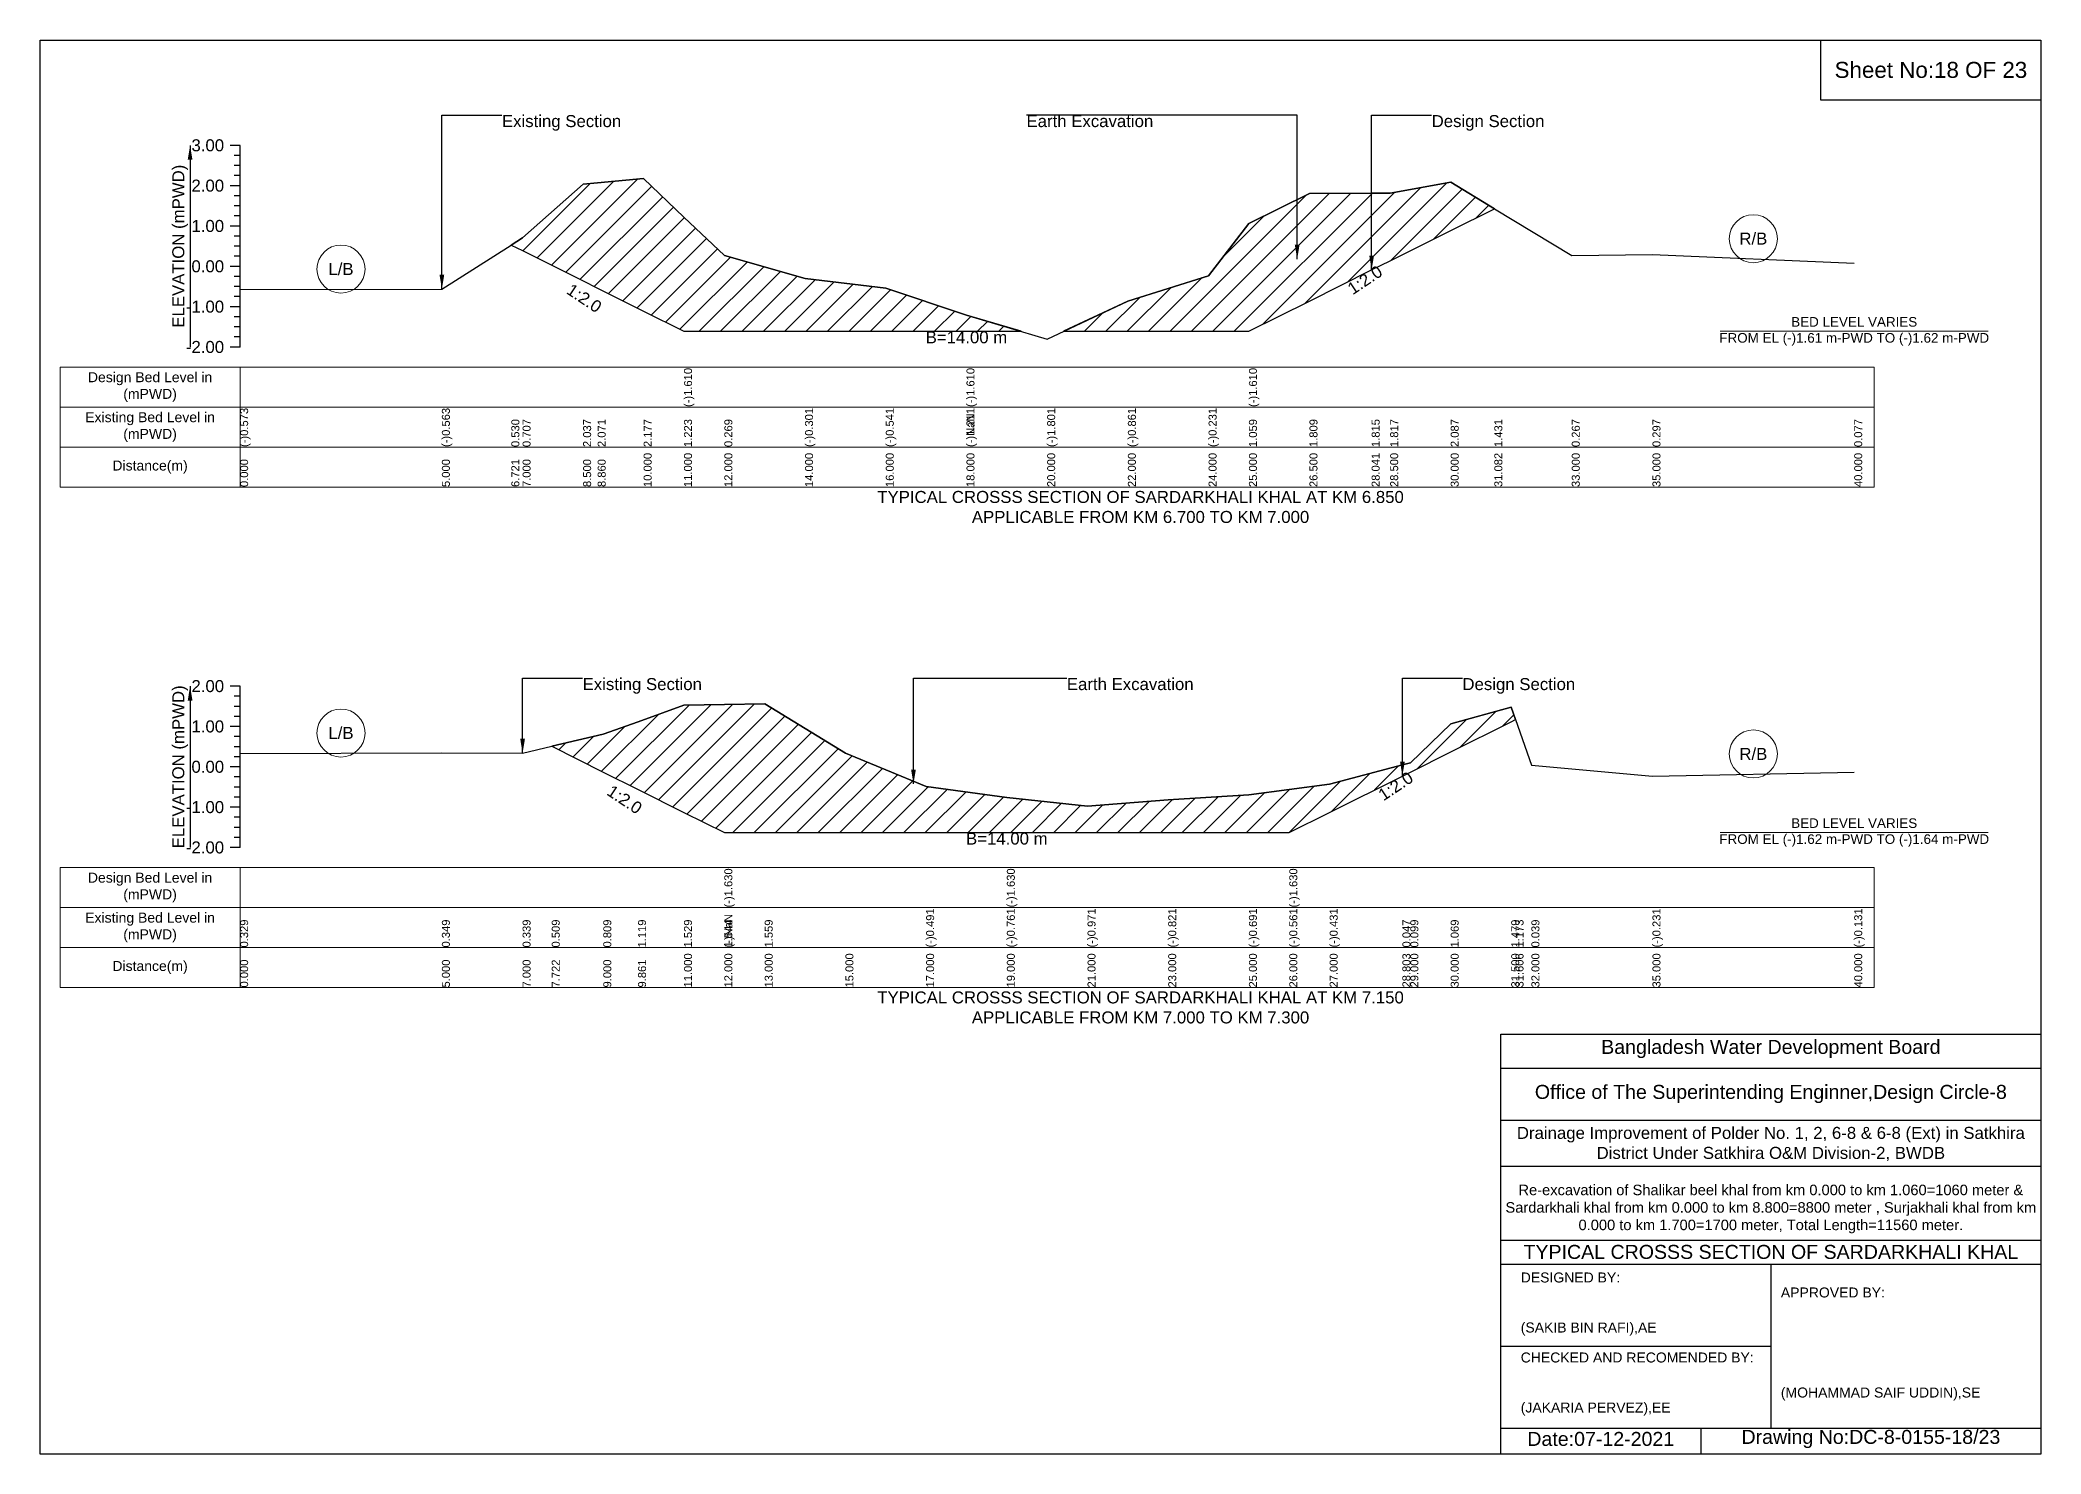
# Model space of a CAD drawing. Header units: inches. Extents: x 93000 to 506000, y -4242 to 0.
# Drawn here: x 270000 to 276000, y -4242 to 0 of the extents above; entities that cross this region are included whole.
import ezdxf

# ---------------------------------------------------------------- set-up
doc = ezdxf.new("R2010")
doc.units = ezdxf.units.IN
doc.header["$LTSCALE"] = 7
doc.header["$MEASUREMENT"] = 0
for name, color, linetype, lineweight in [('Cross section Data Border', 7, 'Continuous', 9), ('Cross Section Labels', 7, 'Continuous', 9), ('Existing_Bed_Level for Xsection', 7, 'Continuous', 25)]:
    doc.layers.add(name, color=color, linetype=linetype, lineweight=lineweight)
doc.styles.get("Standard").update_dxf_attribs({"font": 'arial.ttf'})
doc.dimstyles.get("Standard").update_dxf_attribs({"dimtxt": 0.18, "dimasz": 0.18, "dimexe": 0.18, "dimexo": 0.0625, "dimgap": 0.09, "dimtad": 0, "dimtih": 1, "dimtoh": 1, "dimdec": 4, "dimzin": 0, "dimdsep": 46, "dimtxsty": 'Standard', "dimcen": 0.09, "dimadec": 0, "dimazin": 0, "dimtfac": 1, "dimtdec": 4, "dimtofl": 0, "dimtmove": 0, "dimatfit": 3, "dimfxl": 1, "dimtolj": 1, "dimtzin": 0, "dimarcsym": 0})

msp = doc.modelspace()

# ---------------------------------------------------------------- hatches: boundary and pattern name
at = {"layer": 'Existing_Bed_Level for Xsection'}
h = msp.add_hatch(dxfattribs=at)
h.set_pattern_fill('ANSI31', color=256, scale=363, style=0)
h.paths.add_polyline_path([(271413.2, -615), (271447, -631.9), (271628.5, -722.6), (271672.1, -744.4), (271810, -813.4), (271931, -873.9), (272052, -873.9), (272294, -873.9), (272536, -873.9), (272778, -873.9), (272941.7, -873.9), (272778, -825.6), (272536, -744.5), (272294, -715.5), (272052, -646.5), (271931, -531.1), (271810, -415.7), (271672.1, -428.5), (271628.5, -432.6), (271447, -593.5)])
h = msp.add_hatch(dxfattribs=at)
h.set_pattern_fill('ANSI31', color=256, scale=363, style=0)
h.paths.add_polyline_path([(273069.2, -873.9), (273262, -873.9), (273504, -873.9), (273625, -873.9), (273806.5, -783.1), (273992.9, -689.9), (274048.5, -662.1), (274230, -571.4), (274360.9, -506), (274230, -426.6), (274048.5, -459.2), (273992.9, -459.4), (273806.5, -460.2), (273625, -550.9), (273504, -707), (273262, -783.3)])
h = msp.add_hatch(dxfattribs=at)
h.set_pattern_fill('ANSI31', color=256, scale=363, style=0)
h.paths.add_polyline_path([(271534.4, -2118.9), (271689, -2196.2), (271793.2, -2248.3), (271931, -2317.2), (272052, -2377.7), (272173, -2377.7), (272415, -2377.7), (272657, -2377.7), (272899, -2377.7), (273141, -2377.7), (273383, -2377.7), (273625, -2377.7), (273746, -2377.7), (273867, -2317.2), (274085.2, -2208.2), (274109, -2196.2), (274230, -2135.7), (274411.5, -2045), (274424.4, -2038.6), (274411.5, -2001.5), (274230, -2051.2), (274109, -2168.5), (274085.2, -2174.8), (273867, -2232.7), (273746, -2248.4), (273625, -2264.1), (273383, -2279.8), (273141, -2298), (272899, -2272.6), (272657, -2239.9), (272415, -2139.5), (272173, -1991.9), (272052, -1993.7), (271931, -1995.5), (271793.2, -2045.1), (271689, -2082.6)])

# ---------------------------------------------------------------- linework, layer by layer
for points in [[(270000, 0), (276000, 0), (276000, -4242), (270000, -4242)], [(275340, 0), (276000, 0), (276000, -180), (275340, -180)]]:
    msp.add_lwpolyline(points, close=True)
for points in [[(274380, -4242), (274380, -2982), (276000, -2982)], [(274380, -3084), (276000, -3084)], [(274380, -3240), (276000, -3240)], [(274380, -3378), (276000, -3378)], [(274380, -3600), (276000, -3600)], [(274380, -3672), (276000, -3672)], [(275190, -3672), (275190, -4164)], [(274380, -3918), (275190, -3918)], [(274380, -4164), (276000, -4164)], [(274980, -4164), (274980, -4242)]]:
    msp.add_lwpolyline(points)
at = {"layer": 'Cross section Data Border'}
for points in [[(270060, -981.1), (275500, -981.1), (275500, -1341.1), (270060, -1341.1)], [(270060, -2482.5), (275500, -2482.5), (275500, -2842.5), (270060, -2842.5)]]:
    msp.add_lwpolyline(points, close=True, dxfattribs=at)
for points in [[(270600, -981.1), (270600, -1341.1)], [(270060, -1101.1), (275500, -1101.1)], [(270060, -1221.1), (275500, -1221.1)], [(270600, -2482.5), (270600, -2842.5)], [(270060, -2602.5), (275500, -2602.5)], [(270060, -2722.5), (275500, -2722.5)]]:
    msp.add_lwpolyline(points, dxfattribs=at)
at = {"layer": 'Cross Section Labels'}
for points in [[(275038.1, -873.9), (275841.9, -873.9)], [(275038.1, -2377.7), (275841.9, -2377.7)]]:
    msp.add_lwpolyline(points, dxfattribs=at)
for centre in [(275137.5, -596), (270902.5, -687.3), (270902.5, -2079), (275137.5, -2141.9)]:
    msp.add_circle(centre, 72, dxfattribs=at)
at = {"layer": 'Existing_Bed_Level for Xsection'}
for points in [[(270600, -316.1), (270570, -316.1)], [(270600, -346.3), (270582, -346.3)], [(270600, -921.1), (270600, -800.1), (270600, -679.1), (270600, -558.1), (270600, -437.1), (270600, -316.1)], [(270600, -376.6), (270582, -376.6)], [(270600, -406.8), (270582, -406.8)], [(270600, -748.4), (271205, -747.2), (271413.2, -615), (271447, -593.5), (271628.5, -432.6), (271672.1, -428.5), (271810, -415.7), (271931, -531.1), (271931, -531.1), (272052, -646.5), (272294, -715.5), (272536, -744.5), (272778, -825.6), (272778, -825.6), (273020, -897), (273262, -783.3), (273504, -707), (273625, -550.9), (273625, -550.9), (273806.5, -460.2), (273992.9, -459.4), (274048.5, -459.2), (274230, -426.6), (274360.9, -506), (274593, -646.8), (274835, -643.1), (275440, -669.8)], [(270600, -437.1), (270570, -437.1)], [(270600, -467.3), (270582, -467.3)], [(270600, -497.6), (270582, -497.6)], [(270600, -527.8), (270582, -527.8)], [(270600, -558.1), (270570, -558.1)], [(270600, -588.3), (270582, -588.3)], [(270600, -618.6), (270582, -618.6)], [(270600, -648.8), (270582, -648.8)], [(270600, -679.1), (270570, -679.1)], [(270600, -709.3), (270582, -709.3)], [(270600, -739.6), (270582, -739.6)], [(270600, -769.8), (270582, -769.8)], [(270600, -800.1), (270570, -800.1)], [(270600, -830.3), (270582, -830.3)], [(270600, -860.6), (270582, -860.6)], [(270600, -890.8), (270582, -890.8)], [(270600, -921.1), (270570, -921.1)], [(270600, -1938.5), (270570, -1938.5)], [(270600, -1968.8), (270582, -1968.8)], [(270600, -2422.5), (270600, -2301.5), (270600, -2180.5), (270600, -2059.5), (270600, -1938.5)], [(270600, -1999), (270582, -1999)], [(270600, -2029.3), (270582, -2029.3)], [(270600, -2140.7), (271205, -2138.3), (271447, -2139.5), (271534.4, -2118.9), (271689, -2082.6), (271793.2, -2045.1), (271931, -1995.5), (272052, -1993.7), (272052, -1993.7), (272173, -1991.9), (272415, -2139.5), (272657, -2239.9), (272899, -2272.6), (272899, -2272.6), (273141, -2298), (273383, -2279.8), (273625, -2264.1), (273746, -2248.4), (273746, -2248.4), (273867, -2232.7), (274085.2, -2174.8), (274109, -2168.5), (274230, -2051.2), (274411.5, -2001.5), (274424.4, -2038.6), (274472, -2175.8), (274835, -2208.5), (275440, -2196.4)], [(270600, -2059.5), (270570, -2059.5)], [(270600, -2089.8), (270582, -2089.8)], [(270600, -2120), (270582, -2120)], [(270600, -2150.3), (270582, -2150.3)], [(270600, -2180.5), (270570, -2180.5)], [(270600, -2210.8), (270582, -2210.8)], [(270600, -2241), (270582, -2241)], [(270600, -2271.3), (270582, -2271.3)], [(270600, -2301.5), (270570, -2301.5)], [(270600, -2331.8), (270582, -2331.8)], [(270600, -2362), (270582, -2362)], [(270600, -2392.3), (270582, -2392.3)], [(270600, -2422.5), (270570, -2422.5)]]:
    msp.add_lwpolyline(points, dxfattribs=at)
for points in [[(271413.2, -615), (271447, -631.9), (271628.5, -722.6), (271672.1, -744.4), (271810, -813.4), (271931, -873.9), (271931, -873.9), (272052, -873.9), (272294, -873.9), (272536, -873.9), (272778, -873.9), (272778, -873.9), (272941.7, -873.9), (272778, -825.6), (272778, -825.6), (272536, -744.5), (272294, -715.5), (272052, -646.5), (271931, -531.1), (271931, -531.1), (271810, -415.7), (271672.1, -428.5), (271628.5, -432.6), (271447, -593.5)], [(273069.2, -873.9), (273262, -873.9), (273504, -873.9), (273625, -873.9), (273625, -873.9), (273806.5, -783.1), (273992.9, -689.9), (274048.5, -662.1), (274230, -571.4), (274360.9, -506), (274230, -426.6), (274048.5, -459.2), (273992.9, -459.4), (273806.5, -460.2), (273625, -550.9), (273625, -550.9), (273504, -707), (273262, -783.3)], [(271534.4, -2118.9), (271534.4, -2118.9), (271689, -2196.2), (271793.2, -2248.3), (271931, -2317.2), (272052, -2377.7), (272052, -2377.7), (272173, -2377.7), (272415, -2377.7), (272657, -2377.7), (272899, -2377.7), (272899, -2377.7), (273141, -2377.7), (273383, -2377.7), (273625, -2377.7), (273746, -2377.7), (273746, -2377.7), (273867, -2317.2), (274085.2, -2208.2), (274109, -2196.2), (274230, -2135.7), (274411.5, -2045), (274424.4, -2038.6), (274424.4, -2038.6), (274424.4, -2038.6), (274411.5, -2001.5), (274230, -2051.2), (274109, -2168.5), (274085.2, -2174.8), (273867, -2232.7), (273746, -2248.4), (273746, -2248.4), (273625, -2264.1), (273383, -2279.8), (273141, -2298), (272899, -2272.6), (272899, -2272.6), (272657, -2239.9), (272415, -2139.5), (272173, -1991.9), (272052, -1993.7), (272052, -1993.7), (271931, -1995.5), (271793.2, -2045.1), (271689, -2082.6), (271534.4, -2118.9)]]:
    msp.add_lwpolyline(points, close=True, dxfattribs=at)

# ---------------------------------------------------------------- texts
at = {"attachment_point": 5}
for s, insert, char_height in [('Sheet No:18 OF 23', (275670, -90), 48), ('Bangladesh Water Development Board', (275190, -3027), 42), ('Office of The Superintending Enginner,Design Circle-8', (275190, -3162), 42)]:
    msp.add_mtext(s, dxfattribs=dict(at, insert=insert, char_height=char_height))
for s, insert, char_height, width, attachment_point in [('Drainage Improvement of Polder No. 1, 2, 6-8 & 6-8 (Ext) in Satkhira District Under Satkhira O&M Division-2, BWDB', (275190, -3312), 36, 1680, 5), ('Re-excavation of Shalikar beel khal from km 0.000 to km 1.060=1060 meter & Sardarkhali khal from km 0.000 to km 8.800=8800 meter , Surjakhali khal from km 0.000 to km 1.700=1700 meter, Total Length=11560 meter.', (275190, -3507), 31.4683, 1620, 5), ('TYPICAL CROSSS SECTION OF SARDARKHALI KHAL', (275190, -3636), 42, 1680, 5), ('DESIGNED BY:^J^J^J(SAKIB BIN RAFI),AE', (274440, -3792), 30, 840, 4), ('APPROVED BY:^J^J^J^J^J^J(MOHAMMAD SAIF UDDIN),SE', (275220, -3912), 30, 840, 4), ('CHECKED AND RECOMENDED BY:^J^J^J(JAKARIA PERVEZ),EE', (274440, -4032), 30, 840, 4), ('Date:07-12-2021', (274680, -4197), 42, 840, 5), ('Drawing No:DC-8-0155-18/23', (275490, -4197), 42, 1320, 5)]:
    msp.add_mtext(s, dxfattribs=dict(insert=insert, char_height=char_height, width=width, attachment_point=attachment_point))
at = {"layer": 'Cross section Data Border', "char_height": 30, "width": 480, "attachment_point": 5}
for s, insert in [('Design Bed Level in (mPWD)', (270330, -1041.1)), ('Existing Bed Level in (mPWD)', (270330, -1161.1)), ('Distance(m)', (270330, -1281.1)), ('Design Bed Level in (mPWD)', (270330, -2542.5)), ('Existing Bed Level in (mPWD)', (270330, -2662.5)), ('Distance(m)', (270330, -2782.5))]:
    msp.add_mtext(s, dxfattribs=dict(at, insert=insert))
at = {"layer": 'Cross Section Labels'}
for s, insert, char_height, attachment_point in [('Existing Section', (271385, -225.3), 36, 1), ('Earth Excavation', (272958, -225.3), 36, 1), ('Design Section', (274172.9, -225.3), 36, 1), ('R/B', (275137.5, -596), 36, 5), ('L/B', (270902.5, -687.3), 36, 5), ('BED LEVEL VARIES ^JFROM EL (-)1.61 m-PWD TO (-)1.62 m-PWD', (275440, -873.9), 28.8, 5), ('B=14.00 m', (272778, -873.9), 36, 2), ('TYPICAL CROSSS SECTION OF SARDARKHALI KHAL AT KM 6.850^JAPPLICABLE FROM KM 6.700 TO KM 7.000', (273300, -1401.1), 36, 5), ('Existing Section', (271627, -1914.3), 36, 1), ('Earth Excavation', (273079, -1914.3), 36, 1), ('Design Section', (274265.2, -1914.3), 36, 1), ('L/B', (270902.5, -2079), 36, 5), ('R/B', (275137.5, -2141.9), 36, 5), ('BED LEVEL VARIES ^JFROM EL (-)1.62 m-PWD TO (-)1.64 m-PWD', (275440, -2377.7), 28.8, 5), ('B=14.00 m', (272899, -2377.7), 36, 2), ('TYPICAL CROSSS SECTION OF SARDARKHALI KHAL AT KM 7.150^JAPPLICABLE FROM KM 7.000 TO KM 7.300', (273300, -2902.5), 36, 5)]:
    msp.add_mtext(s, dxfattribs=dict(at, insert=insert, char_height=char_height, attachment_point=attachment_point))
at = {"layer": 'Cross Section Labels', "char_height": 36, "attachment_point": 2}
for insert, rotation in [((273962.7, -705), 33.69007), ((271641.9, -759.6), 326.30993), ((274054.9, -2223.3), 33.69007), ((271763, -2263.5), 326.30993)]:
    msp.add_mtext('1:2.0', dxfattribs=dict(at, insert=insert, rotation=rotation))
at = {"layer": 'Existing_Bed_Level for Xsection', "char_height": 36, "attachment_point": 6}
for s, insert in [('3.00', (270552, -316.1)), ('2.00', (270552, -437.1)), ('1.00', (270552, -558.1)), ('0.00', (270552, -679.1)), ('-1.00', (270552, -800.1)), ('-2.00', (270552, -921.1)), ('2.00', (270552, -1938.5)), ('1.00', (270552, -2059.5)), ('0.00', (270552, -2180.5)), ('-1.00', (270552, -2301.5)), ('-2.00', (270552, -2422.5))]:
    msp.add_mtext(s, dxfattribs=dict(at, insert=insert))
at = {"layer": 'Existing_Bed_Level for Xsection', "rotation": 90}
for s, insert, char_height, attachment_point in [('ELEVATION (mPWD)', (270420, -618.6), 36, 5), ('(-)1.610', (271931, -1101.1), 24, 1), ('(-)1.610', (272778, -1101.1), 24, 1), ('(-)1.610', (273625, -1101.1), 24, 1), ('(-)0.573', (270600, -1221.1), 24, 1), ('(-)0.563', (271205, -1221.1), 24, 1), ('0.530', (271413.2, -1221.1), 24, 1), ('0.707', (271447, -1221.1), 24, 1), ('2.037', (271628.5, -1221.1), 24, 1), ('2.071', (271672.1, -1221.1), 24, 1), ('2.177', (271810, -1221.1), 24, 1), ('1.223', (271931, -1221.1), 24, 1), ('1.223', (271931, -1221.1), 24, 1), ('1.223', (271931, -1221.1), 24, 1), ('0.269', (272052, -1221.1), 24, 1), ('(-)0.301', (272294, -1221.1), 24, 1), ('(-)0.541', (272536, -1221.1), 24, 1), ('(-)1.211', (272778, -1221.1), 24, 1), ('(-)1.211', (272778, -1221.1), 24, 1), ('(-)NaN', (272778, -1221.1), 24, 1), ('(-)1.801', (273020, -1221.1), 24, 1), ('(-)0.861', (273262, -1221.1), 24, 1), ('(-)0.231', (273504, -1221.1), 24, 1), ('1.059', (273625, -1221.1), 24, 1), ('1.059', (273625, -1221.1), 24, 1), ('1.059', (273625, -1221.1), 24, 1), ('1.809', (273806.5, -1221.1), 24, 1), ('1.815', (273992.9, -1221.1), 24, 1), ('1.817', (274048.5, -1221.1), 24, 1), ('2.087', (274230, -1221.1), 24, 1), ('1.431', (274360.9, -1221.1), 24, 1), ('0.267', (274593, -1221.1), 24, 1), ('0.297', (274835, -1221.1), 24, 1), ('0.077', (275440, -1221.1), 24, 1), ('0.000', (270600, -1341.1), 24, 1), ('5.000', (271205, -1341.1), 24, 1), ('6.721', (271413.2, -1341.1), 24, 1), ('7.000', (271447, -1341.1), 24, 1), ('8.500', (271628.5, -1341.1), 24, 1), ('8.860', (271672.1, -1341.1), 24, 1), ('10.000', (271810, -1341.1), 24, 1), ('11.000', (271931, -1341.1), 24, 1), ('11.000', (271931, -1341.1), 24, 1), ('11.000', (271931, -1341.1), 24, 1), ('12.000', (272052, -1341.1), 24, 1), ('14.000', (272294, -1341.1), 24, 1), ('16.000', (272536, -1341.1), 24, 1), ('18.000', (272778, -1341.1), 24, 1), ('18.000', (272778, -1341.1), 24, 1), ('18.000', (272778, -1341.1), 24, 1), ('20.000', (273020, -1341.1), 24, 1), ('22.000', (273262, -1341.1), 24, 1), ('24.000', (273504, -1341.1), 24, 1), ('25.000', (273625, -1341.1), 24, 1), ('25.000', (273625, -1341.1), 24, 1), ('25.000', (273625, -1341.1), 24, 1), ('26.500', (273806.5, -1341.1), 24, 1), ('28.041', (273992.9, -1341.1), 24, 1), ('28.500', (274048.5, -1341.1), 24, 1), ('30.000', (274230, -1341.1), 24, 1), ('31.082', (274360.9, -1341.1), 24, 1), ('33.000', (274593, -1341.1), 24, 1), ('35.000', (274835, -1341.1), 24, 1), ('40.000', (275440, -1341.1), 24, 1), ('ELEVATION (mPWD)', (270420, -2180.5), 36, 5), ('(-)1.630', (272052, -2602.5), 24, 1), ('(-)1.630', (272899, -2602.5), 24, 1), ('(-)1.630', (273746, -2602.5), 24, 1), ('(-)NaN', (272052, -2722.5), 24, 1), ('(-)NaN', (272052, -2722.5), 24, 1), ('(-)NaN', (272052, -2722.5), 24, 1), ('1.544', (272052, -2722.5), 24, 1), ('1.544', (272052, -2722.5), 24, 1), ('(-)0.491', (272657, -2722.5), 24, 1), ('(-)0.761', (272899, -2722.5), 24, 1), ('(-)0.761', (272899, -2722.5), 24, 1), ('(-)0.971', (273141, -2722.5), 24, 1), ('(-)0.821', (273383, -2722.5), 24, 1), ('(-)0.691', (273625, -2722.5), 24, 1), ('(-)0.561', (273746, -2722.5), 24, 1), ('(-)0.561', (273746, -2722.5), 24, 1), ('(-)0.431', (273867, -2722.5), 24, 1), ('(-)0.231', (274835, -2722.5), 24, 1), ('(-)0.131', (275440, -2722.5), 24, 1), ('0.329', (270600, -2722.5), 24, 1), ('0.349', (271205, -2722.5), 24, 1), ('0.339', (271447, -2722.5), 24, 1), ('0.339', (271447, -2722.5), 24, 1), ('0.509', (271534.4, -2722.5), 24, 1), ('0.809', (271689, -2722.5), 24, 1), ('1.119', (271793.2, -2722.5), 24, 1), ('1.529', (271931, -2722.5), 24, 1), ('1.559', (272173, -2722.5), 24, 1), ('0.047', (274085.2, -2722.5), 24, 1), ('0.099', (274109, -2722.5), 24, 1), ('1.069', (274230, -2722.5), 24, 1), ('1.479', (274411.5, -2722.5), 24, 1), ('1.173', (274424.4, -2722.5), 24, 1), ('0.039', (274472, -2722.5), 24, 1), ('0.000', (270600, -2842.5), 24, 1), ('5.000', (271205, -2842.5), 24, 1), ('7.000', (271447, -2842.5), 24, 1), ('9.000', (271689, -2842.5), 24, 1), ('11.000', (271931, -2842.5), 24, 1), ('12.000', (272052, -2842.5), 24, 1), ('12.000', (272052, -2842.5), 24, 1), ('12.000', (272052, -2842.5), 24, 1), ('13.000', (272173, -2842.5), 24, 1), ('15.000', (272415, -2842.5), 24, 1), ('17.000', (272657, -2842.5), 24, 1), ('19.000', (272899, -2842.5), 24, 1), ('19.000', (272899, -2842.5), 24, 1), ('19.000', (272899, -2842.5), 24, 1), ('21.000', (273141, -2842.5), 24, 1), ('23.000', (273383, -2842.5), 24, 1), ('25.000', (273625, -2842.5), 24, 1), ('26.000', (273746, -2842.5), 24, 1), ('26.000', (273746, -2842.5), 24, 1), ('26.000', (273746, -2842.5), 24, 1), ('27.000', (273867, -2842.5), 24, 1), ('28.803', (274085.2, -2842.5), 24, 1), ('29.000', (274109, -2842.5), 24, 1), ('30.000', (274230, -2842.5), 24, 1), ('31.500', (274411.5, -2842.5), 24, 1), ('31.606', (274424.4, -2842.5), 24, 1), ('32.000', (274472, -2842.5), 24, 1), ('35.000', (274835, -2842.5), 24, 1), ('40.000', (275440, -2842.5), 24, 1), ('7.722', (271534.4, -2842.5), 24, 1), ('9.861', (271793.2, -2842.5), 24, 1)]:
    msp.add_mtext(s, dxfattribs=dict(at, insert=insert, char_height=char_height, attachment_point=attachment_point))

# ---------------------------------------------------------------- leaders
at = {"layer": 'Cross Section Labels', "annotation_type": 0, "has_hookline": 1}
for points, hookline_direction, text_width in [([(271205, -747.2), (271205, -225.3), (271384.9, -225.3)], 0, 350.4), ([(273769.7, -657.5), (273769.7, -225.3), (272958.1, -225.3)], 1, 372.7), ([(273992.9, -689.9), (273992.9, -225.3), (274172.8, -225.3)], 0, 330.9), ([(271447, -2139.5), (271447, -1914.3), (271626.9, -1914.3)], 0, 350.4), ([(272619.1, -2231.8), (272619.1, -1914.3), (273078.9, -1914.3)], 0, 372.7), ([(274085.2, -2208.2), (274085.2, -1914.3), (274265.1, -1914.3)], 0, 330.9)]:
    msp.add_leader(points, dimstyle='Standard', override={"dimasz": 43.2}, dxfattribs=dict(at, hookline_direction=hookline_direction, text_width=text_width))
at = {"layer": 'Existing_Bed_Level for Xsection'}
for points in [[(270450, -316.1), (270450, -921.1)], [(270450, -1938.5), (270450, -2422.5)]]:
    msp.add_leader(points, dimstyle='Standard', override={"dimasz": 43.2}, dxfattribs=at)

doc.saveas('drawing.dxf')
